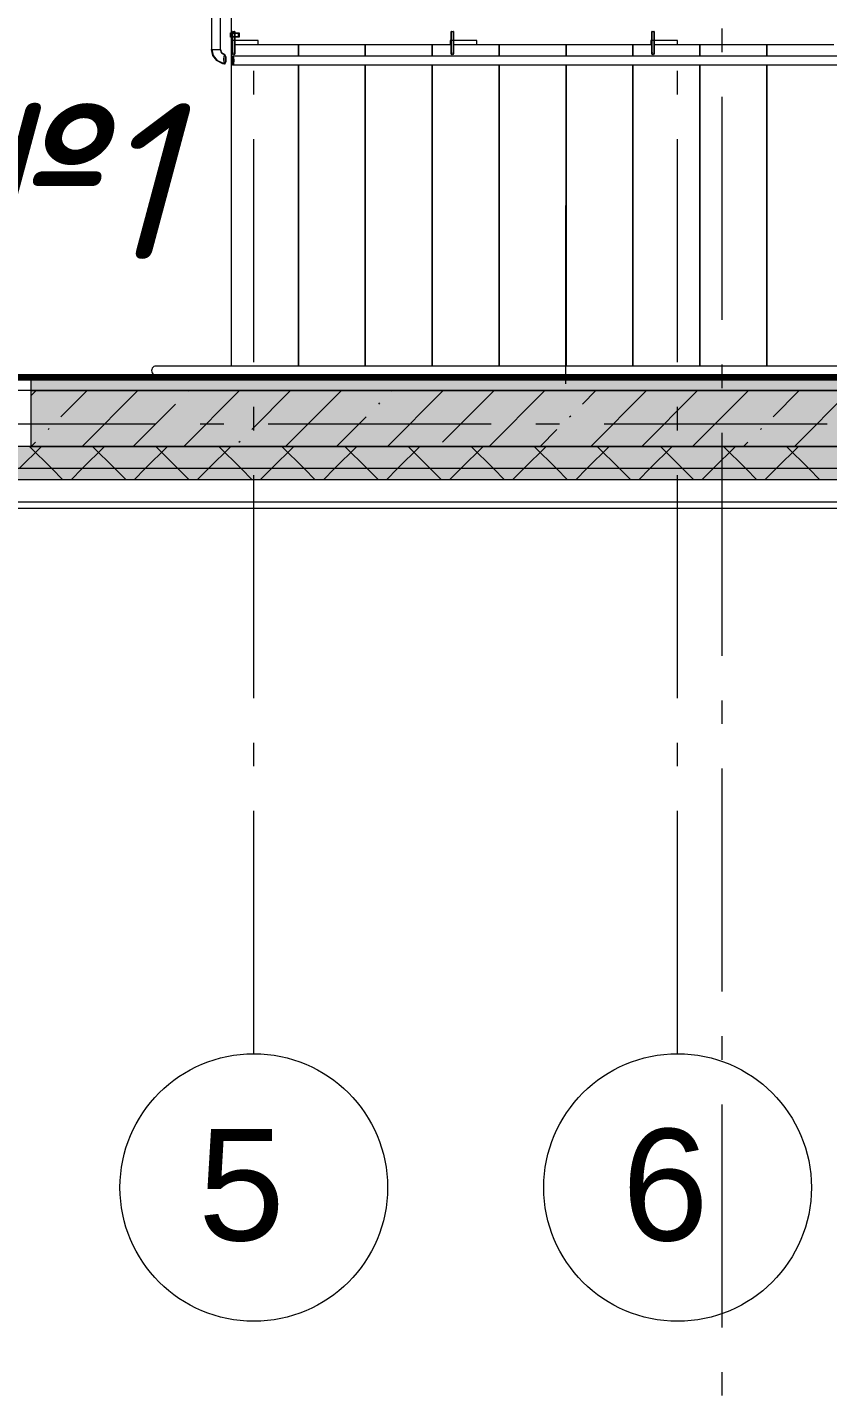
# Model space of a CAD drawing. Header units: millimetres. Extents: x -537608 to 253996, y -217170 to 186033.
# Drawn here: x -307791 to -304203, y 144265 to 150400 of the extents above; entities that cross this region are included whole.
import ezdxf

# ---------------------------------------------------------------- set-up
doc = ezdxf.new("R2010")
doc.units = ezdxf.units.MM
doc.layers.add('16) Лак 1.6м', color=160, linetype='Continuous', lineweight=90)
doc.layers.add('PDF _Геометрия', color=7, linetype='Continuous')
doc.layers.add('PDF _Текст', color=7, linetype='Continuous')
doc.layers.add('PDF _Сплошная заливка', color=7, linetype='Continuous', true_color=0xffffff)
doc.styles.add('PDF ArialMT', font='arial.ttf')
doc.styles.add('PDF ISOCPEUR Italic', font='isocpeui.ttf')

msp = doc.modelspace()

# ---------------------------------------------------------------- hatches: boundary and pattern name
at = {"layer": 'PDF _Сплошная заливка', "true_color": 0x56bc34, "transparency": 33554559}
h = msp.add_hatch(color=85, dxfattribs=at)
h.paths.add_polyline_path([(-301536.1813, 148771.257), (-301536.1813, 148831.2555), (-307776.1812, 148831.2555), (-307776.1812, 148771.257), (-301734.21, 148771.257)], flags=0)
h.paths.add_polyline_path([(-308781.18, 148771.257), (-308776.1765, 148771.257), (-308776.1765, 148831.2555), (-308976.1773, 148831.2555), (-308976.1773, 148771.257)], flags=0)
at = {"layer": 'PDF _Сплошная заливка', "transparency": 33554559}
h = msp.add_hatch(color=256, dxfattribs=at)
h.paths.add_polyline_path([(-301734.21, 148521.2561), (-301476.1828, 148521.2561), (-301476.1828, 148771.257), (-307776.1812, 148771.257), (-307776.1812, 148521.2561), (-305073.682, 148521.2561)], flags=0)
h.paths.add_polyline_path([(-308781.18, 148521.2561), (-308776.1765, 148521.2561), (-308776.1765, 148771.257), (-308781.18, 148771.257)], flags=0)
h = msp.add_hatch(color=256, dxfattribs=at)
h.paths.add_polyline_path([(-245797.9674, 148421.2557), (-240126.19, 148421.2557), (-240126.19, 148521.2561), (-246436.1889, 148521.2561), (-246436.1889, 148421.2557)], flags=0)
h.paths.add_polyline_path([(-247576.1907, 148421.2557), (-247311.1879, 148421.2557), (-247311.1879, 148521.2561), (-247576.1907, 148521.2561), (-247576.1907, 148509.7679)], flags=0)
h.paths.add_polyline_path([(-250492.7409, 148421.2557), (-250492.7409, 148521.2561), (-251826.1898, 148521.2561), (-251826.1898, 148421.2557), (-250807.184, 148421.2557)], flags=0)
h.paths.add_polyline_path([(-248076.1883, 148421.2557), (-248076.1883, 148521.2561), (-249617.7375, 148521.2561), (-249617.7375, 148421.2557), (-248302.5757, 148421.2557)], flags=0)
h.paths.add_polyline_path([(-253526.1878, 148421.2557), (-253526.1878, 148521.2561), (-254826.1885, 148521.2561), (-254826.1885, 148421.2557), (-254146.6604, 148421.2557)], flags=0)
h.paths.add_polyline_path([(-256651.2687, 148421.2557), (-256526.1864, 148421.2557), (-256526.1864, 148521.2561), (-257826.1871, 148521.2561), (-257826.1871, 148421.2557), (-257486.1367, 148421.2557)], flags=0)
h.paths.add_polyline_path([(-260825.613, 148421.2557), (-259526.1893, 148421.2557), (-259526.1893, 148521.2561), (-260826.1857, 148521.2561), (-260826.1857, 148421.2557)], flags=0)
h.paths.add_polyline_path([(-262526.188, 148421.2557), (-262526.188, 148521.2561), (-263826.1887, 148521.2561), (-263826.1887, 148421.2557), (-263330.2213, 148421.2557)], flags=0)
h.paths.add_polyline_path([(-266669.6977, 148421.2557), (-265526.1866, 148421.2557), (-265526.1866, 148521.2561), (-266826.1873, 148521.2561), (-266826.1873, 148421.2557)], flags=0)
h.paths.add_polyline_path([(-269174.306, 148421.2557), (-268526.1852, 148421.2557), (-268526.1852, 148521.2561), (-270126.187, 148521.2561), (-270126.187, 148421.2557), (-270009.1741, 148421.2557)], flags=0)
h.paths.add_polyline_path([(-271826.185, 148421.2557), (-271826.185, 148521.2561), (-273126.1857, 148521.2561), (-273126.1857, 148421.2557), (-272513.7824, 148421.2557)], flags=0)
h.paths.add_polyline_path([(-274826.1836, 148421.2557), (-274826.1836, 148521.2561), (-276126.1843, 148521.2561), (-276126.1843, 148421.2557), (-275018.3907, 148421.2557)], flags=0)
h.paths.add_polyline_path([(-277826.1866, 148421.2557), (-277826.1866, 148521.2561), (-279126.1829, 148521.2561), (-279126.1829, 148421.2557), (-278357.8713, 148421.2557)], flags=0)
h.paths.add_polyline_path([(-283826.1838, 148421.2557), (-283826.1838, 148521.2561), (-285126.1802, 148521.2561), (-285126.1802, 148421.2557), (-284201.9517, 148421.2557)], flags=0)
h.paths.add_polyline_path([(-280826.1809, 148421.2557), (-280826.1809, 148521.2561), (-282126.1859, 148521.2561), (-282126.1859, 148421.2557), (-280862.4796, 148421.2557)], flags=0)
h.paths.add_polyline_path([(-288126.1831, 148421.2557), (-286826.1781, 148421.2557), (-286826.1781, 148521.2561), (-288126.1831, 148521.2561), (-288126.1831, 148505.1089)], flags=0)
h.paths.add_polyline_path([(-290046.0407, 148421.2557), (-289826.1811, 148421.2557), (-289826.1811, 148521.2561), (-291126.1775, 148521.2561), (-291126.1775, 148421.2557), (-290880.9044, 148421.2557)], flags=0)
h.paths.add_polyline_path([(-292826.184, 148421.2557), (-292826.184, 148521.2561), (-294126.1804, 148521.2561), (-294126.1804, 148421.2557), (-293385.5127, 148421.2557)], flags=0)
h.paths.add_polyline_path([(-295890.121, 148421.2557), (-295826.1783, 148421.2557), (-295826.1783, 148521.2561), (-297126.1833, 148521.2561), (-297126.1833, 148421.2557), (-296724.9933, 148421.2557)], flags=0)
h.paths.add_polyline_path([(-298001.1781, 148421.2557), (-298001.1781, 148521.2561), (-307838.1777, 148521.2561), (-307838.1777, 148421.2557), (-298394.7294, 148421.2557)], flags=0)
h.paths.add_polyline_path([(-309248.0263, 148421.2557), (-308713.1811, 148421.2557), (-308713.1811, 148521.2561), (-316976.1736, 148521.2561), (-316976.1736, 148421.2557), (-310082.8987, 148421.2557)], flags=0)
h = msp.add_hatch(color=256, dxfattribs=at)
h.paths.add_polyline_path([(-240371.3189, 148371.2555), (-240176.1902, 148371.2555), (-240176.1902, 148421.2557), (-246436.1889, 148421.2557), (-246436.1889, 148371.2555), (-240788.7529, 148371.2555)], flags=0)
h.paths.add_polyline_path([(-247311.1879, 148371.2555), (-247311.1879, 148421.2557), (-247576.1907, 148421.2557), (-247576.1907, 148371.2555), (-247467.7076, 148371.2555)], flags=0)
h.paths.add_polyline_path([(-248076.1883, 148371.2555), (-248076.1883, 148421.2557), (-249617.7375, 148421.2557), (-249617.7375, 148371.2555), (-248302.5757, 148371.2555)], flags=0)
h.paths.add_polyline_path([(-250492.7409, 148371.2555), (-250492.7409, 148421.2557), (-251826.1898, 148421.2557), (-251826.1898, 148371.2555), (-250807.184, 148371.2555)], flags=0)
h.paths.add_polyline_path([(-254146.6604, 148371.2555), (-253526.1878, 148371.2555), (-253526.1878, 148421.2557), (-254826.1885, 148421.2557), (-254826.1885, 148371.2555)], flags=0)
h.paths.add_polyline_path([(-256651.2687, 148371.2555), (-256526.1864, 148371.2555), (-256526.1864, 148421.2557), (-257826.1871, 148421.2557), (-257826.1871, 148371.2555), (-257486.1367, 148371.2555)], flags=0)
h.paths.add_polyline_path([(-260825.613, 148371.2555), (-259526.1893, 148371.2555), (-259526.1893, 148421.2557), (-260826.1857, 148421.2557), (-260826.1857, 148371.2555)], flags=0)
h.paths.add_polyline_path([(-262526.188, 148371.2555), (-262526.188, 148421.2557), (-263826.1887, 148421.2557), (-263826.1887, 148371.2555), (-263330.2213, 148371.2555)], flags=0)
h.paths.add_polyline_path([(-265834.8297, 148371.2555), (-265526.1866, 148371.2555), (-265526.1866, 148421.2557), (-266826.1873, 148421.2557), (-266826.1873, 148371.2555), (-266669.6977, 148371.2555)], flags=0)
h.paths.add_polyline_path([(-268526.1852, 148371.2555), (-268526.1852, 148421.2557), (-270126.187, 148421.2557), (-270126.187, 148371.2555), (-269174.306, 148371.2555)], flags=0)
h.paths.add_polyline_path([(-271826.185, 148371.2555), (-271826.185, 148421.2557), (-273126.1857, 148421.2557), (-273126.1857, 148371.2555), (-272513.7824, 148371.2555)], flags=0)
h.paths.add_polyline_path([(-274826.1836, 148371.2555), (-274826.1836, 148421.2557), (-276126.1843, 148421.2557), (-276126.1843, 148371.2555), (-275018.3907, 148371.2555)], flags=0)
h.paths.add_polyline_path([(-280862.4796, 148371.2555), (-280826.1809, 148371.2555), (-280826.1809, 148421.2557), (-282126.1859, 148421.2557), (-282126.1859, 148371.2555), (-281697.3434, 148371.2555)], flags=0)
h.paths.add_polyline_path([(-278357.8713, 148371.2555), (-277826.1866, 148371.2555), (-277826.1866, 148421.2557), (-279126.1829, 148421.2557), (-279126.1829, 148371.2555)], flags=0)
h.paths.add_polyline_path([(-284201.9517, 148371.2555), (-283826.1838, 148371.2555), (-283826.1838, 148421.2557), (-285126.1802, 148421.2557), (-285126.1802, 148371.2555), (-285036.824, 148371.2555)], flags=0)
h.paths.add_polyline_path([(-286826.1781, 148371.2555), (-286826.1781, 148421.2557), (-288126.1831, 148421.2557), (-288126.1831, 148371.2555), (-287541.4324, 148371.2555)], flags=0)
h.paths.add_polyline_path([(-290880.9044, 148371.2555), (-289826.1811, 148371.2555), (-289826.1811, 148421.2557), (-291126.1775, 148421.2557), (-291126.1775, 148371.2555)], flags=0)
h.paths.add_polyline_path([(-294126.1804, 148371.2555), (-292826.184, 148371.2555), (-292826.184, 148421.2557), (-294126.1804, 148421.2557)], flags=0)
h.paths.add_polyline_path([(-295826.1783, 148371.2555), (-295826.1783, 148421.2557), (-297126.1833, 148421.2557), (-297126.1833, 148371.2555), (-295890.121, 148371.2555)], flags=0)
h.paths.add_polyline_path([(-298394.7294, 148371.2555), (-298001.1781, 148371.2555), (-298001.1781, 148421.2557), (-307838.1777, 148421.2557), (-307838.1777, 148371.2555), (-300064.4654, 148371.2555)], flags=0)
h.paths.add_polyline_path([(-308713.1811, 148371.2555), (-308713.1811, 148421.2557), (-317076.174, 148421.2557), (-317076.174, 148371.2555), (-309248.0263, 148371.2555)], flags=0)

# ---------------------------------------------------------------- linework, layer by layer
at = {"layer": '16) Лак 1.6м'}
msp.add_lwpolyline([(-308766.1781, 155060.9062), (-308916.1787, 155060.9062), (-308916.1787, 148831.2555), (-301536.1813, 148831.2555), (-301536.1813, 150140.1436)], dxfattribs=at)
at = {"layer": 'PDF _Геометрия', "color": 9, "lineweight": 9, "true_color": 0xc0c0c0}
for p, q in [((-306876.1778, 150375.6875), (-306876.1778, 150896.0929)), ((-306876.1778, 150358.9311), (-306876.1778, 150373.0932)), ((-306876.1778, 148881.2557), (-306876.1778, 150356.0934)), ((-306876.1778, 148831.2555), (-306876.1778, 148841.256)), ((-307776.1812, 148771.257), (-308776.1765, 148771.257))]:
    msp.add_line(p, q, dxfattribs=at)
at = {"layer": 'PDF _Геометрия', "lineweight": 9}
for p, q in [((-306966.1798, 150621.0941), (-306966.1798, 150301.0941)), ((-306926.1779, 150301.0941), (-306926.1779, 150621.0941)), ((-306871.1743, 150375.2828), (-306871.1743, 150381.255)), ((-306871.1743, 150381.255), (-306871.1743, 150375.2828)), ((-306871.0107, 150381.255), (-306871.1743, 150381.255)), ((-306871.1743, 150381.255), (-306871.0107, 150381.255)), ((-306871.0107, 150381.255), (-306871.1743, 150381.255)), ((-306871.1743, 150381.255), (-306871.0107, 150381.255)), ((-306871.1743, 150358.5263), (-306871.1743, 150373.0932)), ((-306871.1743, 150373.0932), (-306871.1743, 150358.5263)), ((-306870.5112, 150381.255), (-306871.0107, 150381.255)), ((-306871.0107, 150381.255), (-306870.5112, 150381.255)), ((-306870.5112, 150381.255), (-306871.0107, 150381.255)), ((-306871.0107, 150381.255), (-306870.5112, 150381.255)), ((-306869.7103, 150381.255), (-306870.5112, 150381.255)), ((-306870.5112, 150381.255), (-306869.7103, 150381.255)), ((-306869.7103, 150381.255), (-306870.5112, 150381.255)), ((-306870.5112, 150381.255), (-306869.7103, 150381.255)), ((-306869.7103, 150381.255), (-306868.6769, 150381.255)), ((-306868.6769, 150381.255), (-306867.4712, 150381.255)), ((-306867.4712, 150381.255), (-306866.1794, 150381.255)), ((-306866.1794, 150381.255), (-306864.8877, 150381.255)), ((-306864.8877, 150381.255), (-306863.682, 150381.255)), ((-306863.682, 150381.255), (-306862.64, 150381.255)), ((-306862.64, 150381.255), (-306861.8477, 150381.255)), ((-306861.8477, 150381.255), (-306862.64, 150381.255)), ((-306862.64, 150381.255), (-306861.8477, 150381.255)), ((-306861.8477, 150381.255), (-306862.64, 150381.255)), ((-306861.8477, 150381.255), (-306861.3482, 150381.255)), ((-306861.3482, 150381.255), (-306861.8477, 150381.255)), ((-306861.8477, 150381.255), (-306861.3482, 150381.255)), ((-306861.3482, 150381.255), (-306861.8477, 150381.255)), ((-306861.3482, 150381.255), (-306861.176, 150381.255)), ((-306861.176, 150381.255), (-306861.3482, 150381.255)), ((-306861.3482, 150381.255), (-306861.176, 150381.255)), ((-306861.176, 150381.255), (-306861.3482, 150381.255)), ((-306861.176, 150381.255), (-306861.176, 150376.0944)), ((-306861.176, 150376.0944), (-306861.176, 150381.255)), ((-306861.176, 150373.0932), (-306861.176, 150359.0947)), ((-306861.176, 150359.0947), (-306861.176, 150373.0932)), ((-306844.1763, 150373.0932), (-306844.1763, 150359.0947)), ((-306841.1793, 150356.0934), (-306841.1793, 150376.0944)), ((-305891.1757, 150306.2569), (-305891.1757, 150381.255)), ((-305891.1757, 150381.255), (-305891.1757, 150306.2569)), ((-305891.0121, 150381.255), (-305891.1757, 150381.255)), ((-305891.1757, 150381.255), (-305891.0121, 150381.255)), ((-305891.0121, 150381.255), (-305891.1757, 150381.255)), ((-305891.1757, 150381.255), (-305891.0121, 150381.255)), ((-305890.5126, 150381.255), (-305891.0121, 150381.255)), ((-305891.0121, 150381.255), (-305890.5126, 150381.255)), ((-305890.5126, 150381.255), (-305891.0121, 150381.255)), ((-305891.0121, 150381.255), (-305890.5126, 150381.255)), ((-305889.7117, 150381.255), (-305890.5126, 150381.255)), ((-305890.5126, 150381.255), (-305889.7117, 150381.255)), ((-305889.7117, 150381.255), (-305890.5126, 150381.255)), ((-305890.5126, 150381.255), (-305889.7117, 150381.255)), ((-305889.7117, 150381.255), (-305888.6783, 150381.255)), ((-305888.6783, 150381.255), (-305887.4727, 150381.255)), ((-305887.4727, 150381.255), (-305886.1808, 150381.255)), ((-305886.1808, 150381.255), (-305884.8805, 150381.255)), ((-305884.8805, 150381.255), (-305883.6748, 150381.255)), ((-305883.6748, 150381.255), (-305882.6414, 150381.255)), ((-305882.6414, 150381.255), (-305881.8491, 150381.255)), ((-305881.8491, 150381.255), (-305882.6414, 150381.255)), ((-305882.6414, 150381.255), (-305881.8491, 150381.255)), ((-305881.8491, 150381.255), (-305882.6414, 150381.255)), ((-305881.8491, 150381.255), (-305881.3497, 150381.255)), ((-305881.3497, 150381.255), (-305881.8491, 150381.255)), ((-305881.8491, 150381.255), (-305881.3497, 150381.255)), ((-305881.3497, 150381.255), (-305881.8491, 150381.255)), ((-305881.3497, 150381.255), (-305881.1774, 150381.255)), ((-305881.1774, 150381.255), (-305881.3497, 150381.255)), ((-305881.3497, 150381.255), (-305881.1774, 150381.255)), ((-305881.1774, 150381.255), (-305881.3497, 150381.255)), ((-305881.1774, 150306.2569), (-305881.1774, 150381.255)), ((-305881.1774, 150381.255), (-305881.1774, 150306.2569)), ((-304991.1809, 150306.2569), (-304991.1809, 150381.255)), ((-304991.1809, 150381.255), (-304991.1809, 150306.2569)), ((-304991.0086, 150381.255), (-304991.1809, 150381.255)), ((-304991.1809, 150381.255), (-304991.0086, 150381.255)), ((-304991.0086, 150381.255), (-304991.1809, 150381.255)), ((-304991.1809, 150381.255), (-304991.0086, 150381.255)), ((-304990.5091, 150381.255), (-304991.0086, 150381.255)), ((-304991.0086, 150381.255), (-304990.5091, 150381.255)), ((-304990.5091, 150381.255), (-304991.0086, 150381.255)), ((-304991.0086, 150381.255), (-304990.5091, 150381.255)), ((-304989.7169, 150381.255), (-304990.5091, 150381.255)), ((-304990.5091, 150381.255), (-304989.7169, 150381.255)), ((-304989.7169, 150381.255), (-304990.5091, 150381.255)), ((-304990.5091, 150381.255), (-304989.7169, 150381.255)), ((-304989.7169, 150381.255), (-304988.6748, 150381.255)), ((-304988.6748, 150381.255), (-304987.4691, 150381.255)), ((-304987.4691, 150381.255), (-304986.1774, 150381.255)), ((-304986.1774, 150381.255), (-304984.8856, 150381.255)), ((-304984.8856, 150381.255), (-304983.68, 150381.255)), ((-304983.68, 150381.255), (-304982.6465, 150381.255)), ((-304982.6465, 150381.255), (-304981.8457, 150381.255)), ((-304981.8457, 150381.255), (-304982.6465, 150381.255)), ((-304982.6465, 150381.255), (-304981.8457, 150381.255)), ((-304981.8457, 150381.255), (-304982.6465, 150381.255)), ((-304981.8457, 150381.255), (-304981.3461, 150381.255)), ((-304981.3461, 150381.255), (-304981.8457, 150381.255)), ((-304981.8457, 150381.255), (-304981.3461, 150381.255)), ((-304981.3461, 150381.255), (-304981.8457, 150381.255)), ((-304981.3461, 150381.255), (-304981.1825, 150381.255)), ((-304981.1825, 150381.255), (-304981.3461, 150381.255)), ((-304981.3461, 150381.255), (-304981.1825, 150381.255)), ((-304981.1825, 150381.255), (-304981.3461, 150381.255)), ((-304981.1825, 150306.2569), (-304981.1825, 150381.255)), ((-304981.1825, 150381.255), (-304981.1825, 150306.2569)), ((-306756.1807, 150341.2553), (-306876.1778, 150341.2553)), ((-306871.1743, 150306.2569), (-306871.1743, 150356.0934)), ((-306871.1743, 150356.0934), (-306871.1743, 150306.2569)), ((-306871.1743, 150306.2569), (-306871.1743, 150302.7218)), ((-306871.1743, 150302.7218), (-306871.1743, 150306.2569)), ((-306861.176, 150306.2569), (-306861.176, 150356.0934)), ((-306861.176, 150356.0934), (-306861.176, 150306.2569)), ((-306861.176, 150289.8751), (-306861.176, 150306.2569)), ((-306861.176, 150306.2569), (-306861.176, 150289.8751)), ((-306756.1807, 150321.2565), (-306756.1807, 150341.2553)), ((-305776.1822, 150341.2553), (-305896.1792, 150341.2553)), ((-305896.1792, 150341.2553), (-305896.1792, 150321.2565)), ((-305891.1757, 150306.2569), (-305891.1757, 150302.7218)), ((-305891.1757, 150302.7218), (-305891.1757, 150306.2569)), ((-305881.1774, 150289.8751), (-305881.1774, 150306.2569)), ((-305881.1774, 150306.2569), (-305881.1774, 150289.8751)), ((-305776.1822, 150321.2565), (-305776.1822, 150341.2553)), ((-304876.1787, 150341.2553), (-304996.1757, 150341.2553)), ((-304996.1757, 150341.2553), (-304996.1757, 150321.2565)), ((-304991.1809, 150306.2569), (-304991.1809, 150302.7218)), ((-304991.1809, 150302.7218), (-304991.1809, 150306.2569)), ((-304981.1825, 150289.8751), (-304981.1825, 150306.2569)), ((-304981.1825, 150306.2569), (-304981.1825, 150289.8751)), ((-304876.1787, 150321.2565), (-304876.1787, 150341.2553)), ((-306966.1798, 150301.0941), (-306965.4995, 150301.0941)), ((-306959.9019, 150273.2263), (-306966.1798, 150301.0941)), ((-306966.1798, 150301.0941), (-306959.9019, 150273.2263)), ((-306966.1798, 150301.0941), (-306965.4995, 150301.0941)), ((-306965.4995, 150301.0941), (-306963.5016, 150301.0941)), ((-306965.4995, 150301.0941), (-306963.5016, 150301.0941)), ((-306958.4033, 150273.5708), (-306964.6814, 150301.0941)), ((-306964.6814, 150301.0941), (-306958.4033, 150273.5708)), ((-306963.5016, 150301.0941), (-306960.3238, 150301.0941)), ((-306963.5016, 150301.0941), (-306960.3238, 150301.0941)), ((-306960.3238, 150301.0941), (-306956.1815, 150301.0941)), ((-306960.3238, 150301.0941), (-306956.1815, 150301.0941)), ((-306942.2821, 150250.7387), (-306959.9019, 150273.2263)), ((-306959.9019, 150273.2263), (-306942.2821, 150250.7387)), ((-306940.8181, 150251.4857), (-306958.4033, 150273.5708)), ((-306958.4033, 150273.5708), (-306940.8181, 150251.4857)), ((-306956.1815, 150301.0941), (-306951.3589, 150301.0941)), ((-306956.1815, 150301.0941), (-306951.3589, 150301.0941)), ((-306951.3589, 150301.0941), (-306946.1746, 150301.0941)), ((-306951.3589, 150301.0941), (-306946.1746, 150301.0941)), ((-306946.1746, 150301.0941), (-306940.9989, 150301.0941)), ((-306946.1746, 150301.0941), (-306940.9989, 150301.0941)), ((-306916.7222, 150237.9803), (-306942.2821, 150250.7387)), ((-306942.2821, 150250.7387), (-306916.7222, 150237.9803)), ((-306940.9989, 150301.0941), (-306936.1763, 150301.0941)), ((-306940.9989, 150301.0941), (-306936.1763, 150301.0941)), ((-306915.396, 150239.2075), (-306940.8181, 150251.4857)), ((-306940.8181, 150251.4857), (-306915.396, 150239.2075)), ((-306936.1763, 150301.0941), (-306932.034, 150301.0941)), ((-306936.1763, 150301.0941), (-306932.034, 150301.0941)), ((-306932.034, 150301.0941), (-306928.8562, 150301.0941)), ((-306932.034, 150301.0941), (-306928.8562, 150301.0941)), ((-306928.8562, 150301.0941), (-306926.8583, 150301.0941)), ((-306928.8562, 150301.0941), (-306926.8583, 150301.0941)), ((-306926.8583, 150301.0941), (-306926.1779, 150301.0941)), ((-306926.8583, 150301.0941), (-306926.1779, 150301.0941)), ((-306926.1779, 150301.0941), (-306920.8301, 150285.6424)), ((-306920.8301, 150285.6424), (-306926.1779, 150301.0941)), ((-306920.8301, 150285.6424), (-306905.8972, 150276.544)), ((-306905.8972, 150276.544), (-306920.8301, 150285.6424)), ((-306910.5044, 150261.5895), (-306910.625, 150257.0963)), ((-306910.5044, 150261.5895), (-306910.625, 150257.0963)), ((-306910.625, 150257.0963), (-306910.5044, 150252.5106)), ((-306910.625, 150257.0963), (-306910.5044, 150252.5106)), ((-306910.16, 150265.8546), (-306910.5044, 150261.5895)), ((-306910.16, 150265.8546), (-306910.5044, 150261.5895)), ((-306910.5044, 150252.5106), (-306910.1513, 150248.1487)), ((-306910.5044, 150252.5106), (-306910.1513, 150248.1487)), ((-306910.2117, 150259.9964), (-306909.7122, 150266.1711)), ((-306910.2117, 150259.9964), (-306909.7122, 150266.1711)), ((-306910.1858, 150253.4428), (-306910.2117, 150259.9964)), ((-306910.1858, 150253.4428), (-306910.2117, 150259.9964)), ((-306909.6519, 150247.3069), (-306910.1858, 150253.4428)), ((-306909.6519, 150247.3069), (-306910.1858, 150253.4428)), ((-306909.5916, 150269.6524), (-306910.16, 150265.8546)), ((-306909.5916, 150269.6524), (-306910.16, 150265.8546)), ((-306910.1513, 150248.1487), (-306909.5916, 150244.2303)), ((-306910.1513, 150248.1487), (-306909.5916, 150244.2303)), ((-306909.7122, 150266.1711), (-306908.7218, 150271.1379)), ((-306909.7122, 150266.1711), (-306908.7218, 150271.1379)), ((-306908.6787, 150242.3077), (-306909.6519, 150247.3069)), ((-306908.6787, 150242.3077), (-306909.6519, 150247.3069)), ((-306908.8424, 150272.7612), (-306909.5916, 150269.6524)), ((-306908.8424, 150272.7612), (-306909.5916, 150269.6524)), ((-306909.5916, 150244.2303), (-306908.8424, 150240.9428)), ((-306909.5916, 150244.2303), (-306908.8424, 150240.9428)), ((-306907.9381, 150274.9982), (-306908.8424, 150272.7612)), ((-306907.9381, 150274.9982), (-306908.8424, 150272.7612)), ((-306908.7218, 150271.1379), (-306907.3956, 150274.1865)), ((-306908.7218, 150271.1379), (-306907.3956, 150274.1865)), ((-306906.9392, 150276.2641), (-306907.9381, 150274.9982)), ((-306906.9392, 150276.2641), (-306907.9381, 150274.9982)), ((-306907.3956, 150274.1865), (-306905.8972, 150275.0175)), ((-306907.3956, 150274.1865), (-306905.8972, 150275.0175)), ((-306905.8972, 150276.544), (-306906.9392, 150276.2641)), ((-306905.8972, 150276.544), (-306906.9392, 150276.2641)), ((-306904.8637, 150275.8744), (-306905.8972, 150276.544)), ((-306904.8637, 150275.8744), (-306905.8972, 150276.544)), ((-306905.8972, 150275.0175), (-306904.4332, 150273.7086)), ((-306905.8972, 150275.0175), (-306904.4332, 150273.7086)), ((-306903.882, 150274.3071), (-306904.8637, 150275.8744)), ((-306903.882, 150274.3071), (-306904.8637, 150275.8744)), ((-306904.4332, 150273.7086), (-306903.1327, 150270.4641)), ((-306904.4332, 150273.7086), (-306903.1327, 150270.4641)), ((-306902.9864, 150271.9001), (-306903.882, 150274.3071)), ((-306902.9864, 150271.9001), (-306903.882, 150274.3071)), ((-306903.1327, 150270.4641), (-306902.1424, 150265.551)), ((-306903.1327, 150270.4641), (-306902.1424, 150265.551)), ((-306902.1166, 150246.8289), (-306903.1069, 150241.9137)), ((-306902.1166, 150246.8289), (-306903.1069, 150241.9137)), ((-306902.2371, 150268.7266), (-306902.9864, 150271.9001)), ((-306902.2371, 150268.7266), (-306902.9864, 150271.9001)), ((-306902.9777, 150240.4067), (-306902.2285, 150243.5392)), ((-306902.9777, 150240.4067), (-306902.2285, 150243.5392)), ((-306901.6601, 150264.9116), (-306902.2371, 150268.7266)), ((-306901.6601, 150264.9116), (-306902.2371, 150268.7266)), ((-306902.2285, 150243.5392), (-306901.6601, 150247.3305)), ((-306902.2285, 150243.5392), (-306901.6601, 150247.3305)), ((-306902.1424, 150265.551), (-306901.6085, 150259.4625)), ((-306902.1424, 150265.551), (-306901.6085, 150259.4625)), ((-306901.5999, 150252.9433), (-306902.1166, 150246.8289)), ((-306901.5999, 150252.9433), (-306902.1166, 150246.8289)), ((-306901.2984, 150260.6272), (-306901.6601, 150264.9116)), ((-306901.2984, 150260.6272), (-306901.6601, 150264.9116)), ((-306901.6601, 150247.3305), (-306901.2984, 150251.5913)), ((-306901.6601, 150247.3305), (-306901.2984, 150251.5913)), ((-306901.6085, 150259.4625), (-306901.5999, 150252.9433)), ((-306901.6085, 150259.4625), (-306901.5999, 150252.9433)), ((-306901.1779, 150256.0931), (-306901.2984, 150260.6272)), ((-306901.1779, 150256.0931), (-306901.2984, 150260.6272)), ((-306901.2984, 150251.5913), (-306901.1779, 150256.0931)), ((-306901.2984, 150251.5913), (-306901.1779, 150256.0931)), ((-306875.618, 150251.2554), (-306875.5061, 150255.7056)), ((-306875.5061, 150255.7056), (-306875.618, 150251.2554)), ((-306875.618, 150251.2554), (-306875.5061, 150246.8052)), ((-306875.5061, 150246.8052), (-306875.618, 150251.2554)), ((-306875.5061, 150255.7056), (-306875.153, 150259.9339)), ((-306875.153, 150259.9339), (-306875.5061, 150255.7056)), ((-306875.5061, 150246.8052), (-306875.153, 150242.579)), ((-306875.153, 150242.579), (-306875.5061, 150246.8052)), ((-306875.1444, 150255.684), (-306875.2649, 150251.2554)), ((-306875.2649, 150251.2554), (-306875.1444, 150246.8289)), ((-306875.153, 150259.9339), (-306874.5932, 150263.7253)), ((-306874.5932, 150263.7253), (-306875.153, 150259.9339)), ((-306874.7655, 150259.8543), (-306875.1444, 150255.684)), ((-306875.1444, 150246.8289), (-306874.7655, 150242.6586)), ((-306874.1712, 150263.5229), (-306874.7655, 150259.8543)), ((-306873.3789, 150266.4811), (-306874.1712, 150263.5229)), ((-306872.4489, 150268.5544), (-306873.3789, 150266.4811)), ((-306871.9494, 150270.7547), (-306872.9484, 150269.2756)), ((-306872.9484, 150269.2756), (-306871.9494, 150270.7547)), ((-306871.424, 150269.6222), (-306872.4489, 150268.5544)), ((-306870.8987, 150271.2563), (-306871.9494, 150270.7547)), ((-306871.9494, 150270.7547), (-306870.8987, 150271.2563)), ((-306870.8987, 150269.7557), (-306871.424, 150269.6222)), ((-306870.8987, 150269.7557), (-306871.424, 150269.6222)), ((-306871.1743, 150302.7218), (-306871.1743, 150287.3712)), ((-306871.1743, 150287.3712), (-306871.1743, 150302.7218)), ((-306871.1743, 150287.3712), (-306871.1743, 150281.2568)), ((-306871.1743, 150281.2568), (-306871.1743, 150287.3712)), ((-302981.459, 150271.2563), (-306870.8987, 150271.2563)), ((-306870.8987, 150271.2563), (-306869.8481, 150270.7547)), ((-306870.3734, 150269.6222), (-306870.8987, 150269.7557)), ((-306870.3734, 150269.6222), (-306870.8987, 150269.7557)), ((-306869.3486, 150268.5544), (-306870.3734, 150269.6222)), ((-306869.8481, 150270.7547), (-306868.8491, 150269.2756)), ((-306868.8491, 150269.2756), (-306867.9535, 150266.8923)), ((-306867.6348, 150263.5229), (-306868.4185, 150266.4811)), ((-306867.9535, 150266.8923), (-306867.2043, 150263.7253)), ((-306867.032, 150259.8543), (-306867.6348, 150263.5229)), ((-306867.2043, 150263.7253), (-306866.6445, 150259.9339)), ((-306866.6617, 150255.684), (-306867.032, 150259.8543)), ((-306867.032, 150242.6586), (-306866.6617, 150246.8289)), ((-306866.5325, 150251.2554), (-306866.6617, 150255.684)), ((-306866.6617, 150246.8289), (-306866.5325, 150251.2554)), ((-306866.6445, 150259.9339), (-306866.3, 150255.7056)), ((-306866.3, 150246.8052), (-306866.6445, 150242.579)), ((-306866.3, 150255.7056), (-306866.1794, 150251.2554)), ((-306866.1794, 150251.2554), (-306866.3, 150246.8052)), ((-306861.176, 150281.5065), (-306861.176, 150289.8751)), ((-306861.176, 150289.8751), (-306861.176, 150281.5065)), ((-306861.176, 150281.2568), (-306861.176, 150281.5065)), ((-306861.176, 150281.5065), (-306861.176, 150281.2568)), ((-305891.1757, 150302.7218), (-305891.1757, 150287.3712)), ((-305891.1757, 150287.3712), (-305891.1757, 150302.7218)), ((-305891.1757, 150287.3712), (-305891.1757, 150281.2568)), ((-305891.1757, 150281.2568), (-305891.1757, 150287.3712)), ((-305881.1774, 150281.5065), (-305881.1774, 150289.8751)), ((-305881.1774, 150289.8751), (-305881.1774, 150281.5065)), ((-305881.1774, 150281.2568), (-305881.1774, 150281.5065)), ((-305881.1774, 150281.5065), (-305881.1774, 150281.2568)), ((-304991.1809, 150302.7218), (-304991.1809, 150287.3712)), ((-304991.1809, 150287.3712), (-304991.1809, 150302.7218)), ((-304991.1809, 150287.3712), (-304991.1809, 150281.2568)), ((-304991.1809, 150281.2568), (-304991.1809, 150287.3712)), ((-304981.1825, 150281.5065), (-304981.1825, 150289.8751)), ((-304981.1825, 150289.8751), (-304981.1825, 150281.5065)), ((-304981.1825, 150281.2568), (-304981.1825, 150281.5065)), ((-304981.1825, 150281.5065), (-304981.1825, 150281.2568)), ((-306905.8972, 150236.2666), (-306916.7222, 150237.9803)), ((-306916.7222, 150237.9803), (-306905.8972, 150236.2666)), ((-306905.8972, 150237.7693), (-306915.396, 150239.2075)), ((-306915.396, 150239.2075), (-306905.8972, 150237.7693)), ((-306908.8424, 150240.9428), (-306907.9467, 150238.4432)), ((-306908.8424, 150240.9428), (-306907.9467, 150238.4432)), ((-306907.3784, 150238.9965), (-306908.6787, 150242.3077)), ((-306907.3784, 150238.9965), (-306908.6787, 150242.3077)), ((-306907.9467, 150238.4432), (-306906.9564, 150236.8564)), ((-306907.9467, 150238.4432), (-306906.9564, 150236.8564)), ((-306905.8972, 150237.7693), (-306907.3784, 150238.9965)), ((-306905.8972, 150237.7693), (-306907.3784, 150238.9965)), ((-306906.9564, 150236.8564), (-306905.8972, 150236.2666)), ((-306906.9564, 150236.8564), (-306905.8972, 150236.2666)), ((-306904.4159, 150238.7747), (-306905.8972, 150237.7693)), ((-306904.4159, 150238.7747), (-306905.8972, 150237.7693)), ((-306905.8972, 150236.2666), (-306904.8637, 150236.6863)), ((-306905.8972, 150236.2666), (-306904.8637, 150236.6863)), ((-306904.8637, 150236.6863), (-306903.8734, 150238.0879)), ((-306904.8637, 150236.6863), (-306903.8734, 150238.0879)), ((-306903.1069, 150241.9137), (-306904.4159, 150238.7747)), ((-306903.1069, 150241.9137), (-306904.4159, 150238.7747)), ((-306903.8734, 150238.0879), (-306902.9777, 150240.4067)), ((-306903.8734, 150238.0879), (-306902.9777, 150240.4067)), ((-306875.153, 150242.579), (-306874.5932, 150238.7855)), ((-306874.5932, 150238.7855), (-306875.153, 150242.579)), ((-306874.7655, 150242.6586), (-306874.1712, 150238.9879)), ((-306874.1712, 150238.9879), (-306873.3789, 150236.0318)), ((-306873.3789, 150236.0318), (-306872.4489, 150233.9586)), ((-306871.9494, 150231.7583), (-306872.9484, 150233.2373)), ((-306872.9484, 150233.2373), (-306871.9494, 150231.7583)), ((-306872.4489, 150233.9586), (-306871.424, 150232.8907)), ((-306870.8987, 150231.2566), (-306871.9494, 150231.7583)), ((-306871.9494, 150231.7583), (-306870.8987, 150231.2566)), ((-306871.424, 150232.8907), (-306870.8987, 150232.755)), ((-306871.424, 150232.8907), (-306870.8987, 150232.755)), ((-306870.8987, 150232.755), (-306870.3734, 150232.8907)), ((-306870.8987, 150232.755), (-306870.3734, 150232.8907)), ((-306869.8481, 150231.7583), (-306870.8987, 150231.2566)), ((-306870.8987, 150231.2566), (-302981.459, 150231.2566)), ((-306870.3734, 150232.8907), (-306869.3486, 150233.9586)), ((-306868.8491, 150233.2373), (-306869.8481, 150231.7583)), ((-306867.9535, 150235.6185), (-306868.8491, 150233.2373)), ((-306868.4185, 150236.0318), (-306867.6348, 150238.9879)), ((-306867.2043, 150238.7855), (-306867.9535, 150235.6185)), ((-306867.6348, 150238.9879), (-306867.032, 150242.6586)), ((-306866.6445, 150242.579), (-306867.2043, 150238.7855)), ((-305376.5681, 148801.2563), (-305376.5681, 149601.2572)), ((-307233.8006, 148866.4326), (-307234.4809, 148861.2569)), ((-307234.4809, 148861.2569), (-307233.8006, 148856.0791)), ((-307231.8027, 148871.2574), (-307233.8006, 148866.4326)), ((-307233.8006, 148856.0791), (-307231.8027, 148851.2565)), ((-307228.6249, 148875.3976), (-307231.8027, 148871.2574)), ((-307231.8027, 148851.2565), (-307228.6249, 148847.1142)), ((-307224.4826, 148878.5774), (-307228.6249, 148875.3976)), ((-307228.6249, 148847.1142), (-307224.4826, 148843.9364)), ((-307219.6513, 148880.5754), (-307224.4826, 148878.5774)), ((-307224.4826, 148843.9364), (-307219.6513, 148841.9385)), ((-307214.4757, 148881.2557), (-307219.6513, 148880.5754)), ((-307219.6513, 148841.9385), (-307214.4757, 148841.256)), ((-302294.4774, 148881.2557), (-307214.4757, 148881.2557)), ((-307214.4757, 148841.256), (-302294.4774, 148841.256)), ((-308776.1765, 148831.2555), (-307776.1812, 148831.2555)), ((-301536.1813, 148831.2555), (-307776.1812, 148831.2555)), ((-307776.1812, 148831.2555), (-307776.1812, 148771.257)), ((-307776.1812, 148747.0965), (-307752.0165, 148771.257)), ((-301536.1813, 148771.257), (-307776.1812, 148771.257)), ((-307776.1812, 148771.257), (-307776.1812, 148521.2561)), ((-307776.1812, 148771.257), (-301536.1813, 148771.257)), ((-307641.0791, 148654.1019), (-307523.924, 148771.257)), ((-307545.8239, 148521.2561), (-307295.8228, 148771.257)), ((-307089.6216, 148521.2561), (-306839.6293, 148771.257)), ((-307070.8306, 148768.1503), (-307067.7217, 148771.257)), ((-306785.702, 148597.0766), (-306611.5281, 148771.257)), ((-306633.428, 148521.2561), (-306383.427, 148771.257)), ((-306177.2343, 148521.2561), (-305927.2334, 148771.257)), ((-306158.4347, 148768.1503), (-306155.3345, 148771.257)), ((-305930.3337, 148540.0535), (-305699.1323, 148771.257)), ((-305721.0321, 148521.2561), (-305471.0312, 148771.257)), ((-305303.0663, 148711.1272), (-305242.9386, 148771.257)), ((-305264.8385, 148521.2561), (-305014.8375, 148771.257)), ((-304808.6448, 148521.2561), (-304558.6439, 148771.257)), ((-304447.6979, 148654.1019), (-304330.5428, 148771.257)), ((-304352.4426, 148521.2561), (-304102.4417, 148771.257)), ((-307317.7227, 148521.2561), (-307127.858, 148711.1272)), ((-306215.4622, 148711.1272), (-306210.7171, 148715.868)), ((-305036.7374, 148521.2561), (-304789.8453, 148768.1503)), ((-306405.3269, 148521.2561), (-306272.481, 148654.1019)), ((-305360.0938, 148654.1019), (-305355.3486, 148658.8427)), ((-307698.0979, 148597.0766), (-307693.3614, 148601.8195)), ((-305492.9396, 148521.2561), (-305417.1125, 148597.0766)), ((-304504.7253, 148597.0766), (-304499.9802, 148601.8195)), ((-307773.925, 148521.2561), (-307755.1253, 148540.0535)), ((-306842.7295, 148540.0535), (-306837.993, 148544.7943)), ((-304580.5437, 148521.2561), (-304561.7442, 148540.0535)), ((-298001.1781, 148521.2561), (-307838.1777, 148521.2561)), ((-307828.3947, 148421.2557), (-307728.3943, 148521.2561)), ((-307681.8216, 148421.2557), (-307781.822, 148521.2561)), ((-307776.1812, 148521.2561), (-301476.1828, 148521.2561)), ((-307545.5568, 148421.2557), (-307445.5565, 148521.2561)), ((-307398.9838, 148421.2557), (-307498.9842, 148521.2561)), ((-307262.7104, 148421.2557), (-307162.7101, 148521.2561)), ((-307116.1373, 148421.2557), (-307216.1378, 148521.2561)), ((-306979.8726, 148421.2557), (-306879.8722, 148521.2561)), ((-306833.2996, 148421.2557), (-306933.2913, 148521.2561)), ((-306697.0262, 148421.2557), (-306597.0258, 148521.2561)), ((-306550.4532, 148421.2557), (-306650.4535, 148521.2561)), ((-306414.1884, 148421.2557), (-306314.188, 148521.2561)), ((-306267.6067, 148421.2557), (-306367.6071, 148521.2561)), ((-306131.342, 148421.2557), (-306031.3416, 148521.2561)), ((-305984.7689, 148421.2557), (-306084.7693, 148521.2561)), ((-305848.4955, 148421.2557), (-305748.4952, 148521.2561)), ((-305701.9225, 148421.2557), (-305801.9229, 148521.2561)), ((-305565.6577, 148421.2557), (-305465.6574, 148521.2561)), ((-305419.0846, 148421.2557), (-305519.0851, 148521.2561)), ((-305282.8113, 148421.2557), (-305182.8109, 148521.2561)), ((-305136.2382, 148421.2557), (-305236.2387, 148521.2561)), ((-304999.9736, 148421.2557), (-304899.9731, 148521.2561)), ((-304853.4005, 148421.2557), (-304953.4008, 148521.2561)), ((-304717.1271, 148421.2557), (-304617.1267, 148521.2561)), ((-304570.554, 148421.2557), (-304670.5544, 148521.2561)), ((-304434.2893, 148421.2557), (-304334.2889, 148521.2561)), ((-304287.7076, 148421.2557), (-304387.708, 148521.2561)), ((-298001.1781, 148421.2557), (-307838.1777, 148421.2557)), ((-307631.8214, 148371.2555), (-307681.8216, 148421.2557)), ((-307595.5571, 148371.2555), (-307545.5568, 148421.2557)), ((-307348.9836, 148371.2555), (-307398.9838, 148421.2557)), ((-307312.7106, 148371.2555), (-307262.7104, 148421.2557)), ((-307066.1372, 148371.2555), (-307116.1373, 148421.2557)), ((-307029.8728, 148371.2555), (-306979.8726, 148421.2557)), ((-306783.2994, 148371.2555), (-306833.2996, 148421.2557)), ((-306747.0264, 148371.2555), (-306697.0262, 148421.2557)), ((-306500.4529, 148371.2555), (-306550.4532, 148421.2557)), ((-306464.18, 148371.2555), (-306414.1884, 148421.2557)), ((-306217.6065, 148371.2555), (-306267.6067, 148421.2557)), ((-306181.3422, 148371.2555), (-306131.342, 148421.2557)), ((-305934.7687, 148371.2555), (-305984.7689, 148421.2557)), ((-305898.4958, 148371.2555), (-305848.4955, 148421.2557)), ((-305651.9223, 148371.2555), (-305701.9225, 148421.2557)), ((-305615.6579, 148371.2555), (-305565.6577, 148421.2557)), ((-305369.0845, 148371.2555), (-305419.0846, 148421.2557)), ((-305332.8115, 148371.2555), (-305282.8113, 148421.2557)), ((-305086.2381, 148371.2555), (-305136.2382, 148421.2557)), ((-305049.9737, 148371.2555), (-304999.9736, 148421.2557)), ((-304803.4003, 148371.2555), (-304853.4005, 148421.2557)), ((-304767.1273, 148371.2555), (-304717.1271, 148421.2557)), ((-304520.5538, 148371.2555), (-304570.554, 148421.2557)), ((-304484.2895, 148371.2555), (-304434.2893, 148421.2557)), ((-304237.7074, 148371.2555), (-304287.7076, 148421.2557)), ((-298001.1781, 148371.2555), (-307838.1777, 148371.2555)), ((-298001.1781, 148271.2572), (-307838.1777, 148271.2572)), ((-307838.1777, 148244.2571), (-298001.1781, 148244.2571))]:
    msp.add_line(p, q, dxfattribs=at)
at = {"layer": 'PDF _Геометрия', "lineweight": 20}
for p, q in [((-306881.1812, 150356.0934), (-306881.1812, 150376.0944)), ((-306881.1812, 150376.0944), (-306841.1793, 150376.0944)), ((-306844.1763, 150373.0932), (-306878.1757, 150373.0932)), ((-306878.1757, 150373.0932), (-306878.1757, 150359.0947)), ((-306844.1763, 150359.0947), (-306844.1763, 150373.0932)), ((-306841.1793, 150376.0944), (-306841.1793, 150356.0934)), ((-306841.1793, 150356.0934), (-306881.1812, 150356.0934)), ((-306878.1757, 150359.0947), (-306844.1763, 150359.0947))]:
    msp.add_line(p, q, dxfattribs=at)
at = {"layer": 'PDF _Геометрия', "color": 253, "lineweight": 9, "true_color": 0xaaaaaa}
for p, q in [((-304676.1779, 150288.3336), (-304676.1779, 150394.1663)), ((-306876.1778, 148881.2557), (-306876.1778, 150321.2565)), ((-306876.1778, 150321.2565), (-306868.6769, 150321.2565)), ((-306576.1766, 150321.2565), (-306863.682, 150321.2565)), ((-306276.1754, 150321.2565), (-306576.1766, 150321.2565)), ((-306576.1766, 150321.2565), (-306576.1766, 150270.6428)), ((-306576.1766, 150270.6428), (-306576.1766, 150321.2565)), ((-305976.1829, 150321.2565), (-306276.1754, 150321.2565)), ((-306276.1754, 150321.2565), (-306276.1754, 150270.5286)), ((-306276.1754, 150270.5286), (-306276.1754, 150321.2565)), ((-305888.6783, 150321.2565), (-305976.1829, 150321.2565)), ((-305976.1829, 150321.2565), (-305976.1829, 150270.4145)), ((-305976.1829, 150270.4145), (-305976.1829, 150321.2565)), ((-305676.1818, 150321.2565), (-305883.6748, 150321.2565)), ((-305376.1806, 150321.2565), (-305676.1818, 150321.2565)), ((-305676.1818, 150321.2565), (-305676.1818, 150270.3004)), ((-305676.1818, 150270.3004), (-305676.1818, 150321.2565)), ((-305076.1795, 150321.2565), (-305376.1806, 150321.2565)), ((-305376.1806, 150321.2565), (-305376.1806, 150270.1863)), ((-305376.1806, 150270.1863), (-305376.1806, 150321.2565)), ((-304988.6748, 150321.2565), (-305076.1795, 150321.2565)), ((-305076.1795, 150321.2565), (-305076.1795, 150269.2756)), ((-305076.1795, 150269.2756), (-305076.1795, 150321.2565)), ((-304776.1783, 150321.2565), (-304983.68, 150321.2565)), ((-304476.1772, 150321.2565), (-304776.1783, 150321.2565)), ((-304776.1783, 150321.2565), (-304776.1783, 150269.2756)), ((-304776.1783, 150269.2756), (-304776.1783, 150321.2565)), ((-304176.176, 150321.2565), (-304476.1772, 150321.2565)), ((-304476.1772, 150321.2565), (-304476.1772, 150274.981)), ((-304476.1772, 150274.981), (-304476.1772, 150321.2565)), ((-306776.1774, 150098.4237), (-306776.1774, 150204.2564)), ((-306576.1766, 150231.8702), (-306576.1766, 148881.2557)), ((-306576.1766, 148881.2557), (-306576.1766, 150231.8702)), ((-306276.1754, 150231.9843), (-306276.1754, 148881.2557)), ((-306276.1754, 148881.2557), (-306276.1754, 150231.9843)), ((-305976.1829, 150232.0963), (-305976.1829, 148881.2557)), ((-305976.1829, 148881.2557), (-305976.1829, 150232.0963)), ((-305676.1818, 150232.2103), (-305676.1818, 148881.2557)), ((-305676.1818, 148881.2557), (-305676.1818, 150232.2103)), ((-305376.1806, 150232.3245), (-305376.1806, 148881.2557)), ((-305376.1806, 148881.2557), (-305376.1806, 150232.3245)), ((-305076.1795, 150233.2373), (-305076.1795, 148881.2557)), ((-305076.1795, 148881.2557), (-305076.1795, 150233.2373)), ((-304876.1787, 150098.4237), (-304876.1787, 150204.2564)), ((-304776.1783, 150233.2373), (-304776.1783, 148881.2557)), ((-304776.1783, 148881.2557), (-304776.1783, 150233.2373)), ((-304476.1772, 150231.7583), (-304476.1772, 148881.2557)), ((-304476.1772, 148881.2557), (-304476.1772, 150231.7583)), ((-304676.1779, 149088.3332), (-304676.1779, 150088.3328)), ((-306776.1774, 148898.4234), (-306776.1774, 149898.4229)), ((-304876.1787, 148898.4234), (-304876.1787, 149898.4229)), ((-306876.1778, 148831.2555), (-306876.1778, 148841.256)), ((-306576.1766, 148841.256), (-306576.1766, 148831.2555)), ((-306576.1766, 148831.2555), (-306576.1766, 148841.256)), ((-306276.1754, 148841.256), (-306276.1754, 148831.2555)), ((-306276.1754, 148831.2555), (-306276.1754, 148841.256)), ((-305976.1829, 148841.256), (-305976.1829, 148831.2555)), ((-305976.1829, 148831.2555), (-305976.1829, 148841.256)), ((-305676.1818, 148841.256), (-305676.1818, 148831.2555)), ((-305676.1818, 148831.2555), (-305676.1818, 148841.256)), ((-305376.1806, 148841.256), (-305376.1806, 148831.2555)), ((-305376.1806, 148831.2555), (-305376.1806, 148841.256)), ((-305076.1795, 148841.256), (-305076.1795, 148831.2555)), ((-305076.1795, 148831.2555), (-305076.1795, 148841.256)), ((-304776.1783, 148841.256), (-304776.1783, 148831.2555)), ((-304776.1783, 148831.2555), (-304776.1783, 148841.256)), ((-304676.1779, 148782.4998), (-304676.1779, 148888.3325)), ((-304476.1772, 148841.256), (-304476.1772, 148831.2555)), ((-304476.1772, 148831.2555), (-304476.1772, 148841.256)), ((-306776.1774, 148592.5899), (-306776.1774, 148698.4248)), ((-304876.1787, 148592.5899), (-304876.1787, 148698.4248)), ((-307217.1109, 148621.2564), (-308217.1061, 148621.2564)), ((-306911.2709, 148621.2564), (-307017.1101, 148621.2564)), ((-305711.2749, 148621.2564), (-306711.2788, 148621.2564)), ((-305405.4436, 148621.2564), (-305511.2741, 148621.2564)), ((-304205.4389, 148621.2564), (-305205.4428, 148621.2564)), ((-304676.1779, 147582.4994), (-304676.1779, 148582.499)), ((-306776.1774, 147392.5917), (-306776.1774, 148392.5912)), ((-304876.1787, 147392.5917), (-304876.1787, 148392.5912)), ((-304676.1779, 147276.6659), (-304676.1779, 147382.5008)), ((-306776.1774, 147086.7582), (-306776.1774, 147192.5909)), ((-304876.1787, 147086.7582), (-304876.1787, 147192.5909)), ((-304676.1779, 146076.6677), (-304676.1779, 147076.6673)), ((-306776.1774, 145798.1789), (-306776.1774, 146886.7574)), ((-304876.1787, 145798.1789), (-304876.1787, 146886.7574)), ((-304676.1779, 145770.8343), (-304676.1779, 145876.667)), ((-304676.1779, 144570.8339), (-304676.1779, 145570.8335)), ((-304676.1779, 144265.0005), (-304676.1779, 144370.8331))]:
    msp.add_line(p, q, dxfattribs=at)
at = {"layer": 'PDF _Геометрия', "lineweight": 9}
for centre in [(-306866.1777, 150281.2558), (-306866.1777, 150281.2558), (-305886.1791, 150281.2558), (-305886.1791, 150281.2558), (-304986.1756, 150281.2558), (-304986.1756, 150281.2558)]:
    msp.add_circle(centre, 5.0001, dxfattribs=at)
at = {"layer": 'PDF _Геометрия', "lineweight": 20}
for centre in [(-306776.1768, 145198.1798), (-304876.1781, 145198.1798)]:
    msp.add_circle(centre, 600.0017, dxfattribs=at)

# ---------------------------------------------------------------- texts
at = {"layer": 'PDF _Текст', "attachment_point": 4}
for s, insert, char_height, style in [('№1', (-308438.3338, 149709.6572), 700, 'PDF ISOCPEUR Italic'), ('5', (-307025.8339, 145207.254), 500, 'PDF ArialMT'), ('6', (-305125.8352, 145207.254), 500, 'PDF ArialMT')]:
    msp.add_mtext(s, dxfattribs=dict(at, insert=insert, char_height=char_height, style=style))

doc.saveas('drawing.dxf')
